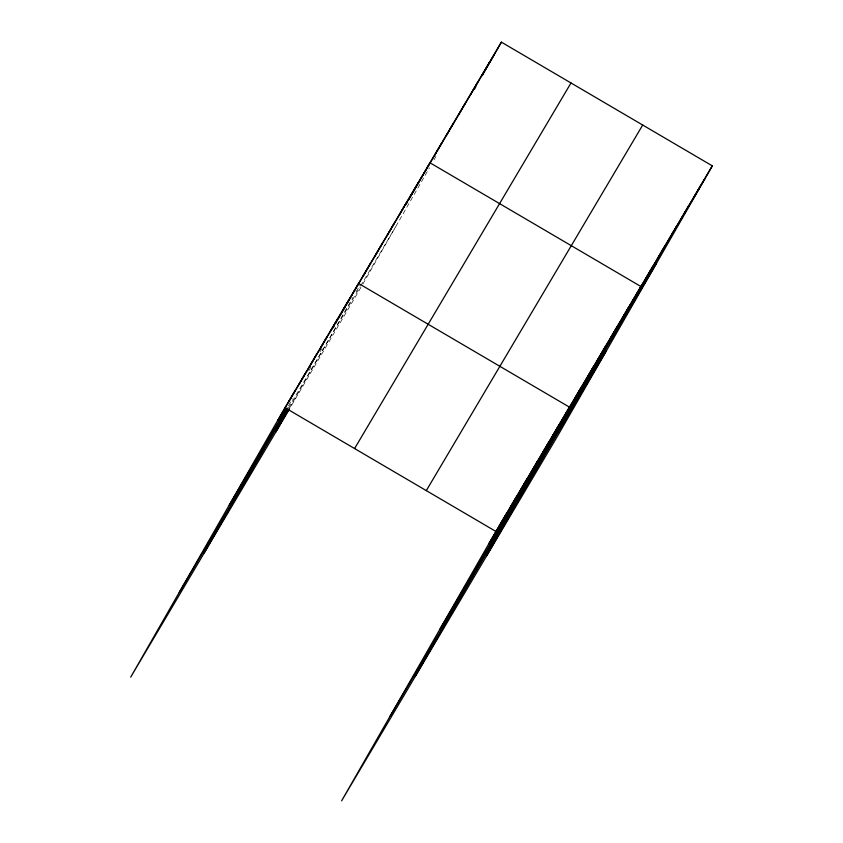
<?xml version="1.0" encoding="UTF-8"?>
<svg xmlns="http://www.w3.org/2000/svg" width="843" height="843" viewBox="0 0 843 843"><rect width="100%" height="100%" fill="white"/><g stroke="black" fill="none" stroke-linecap="round" stroke-linejoin="round"><path stroke-width="0.63" stroke-dasharray="4.21 3.16" d="M288.538 405.715L292.437 398.918M289.56 407.991L352.806 297.547M356.052 291.878L359.95 285.082M360.973 287.347L290.234 407.622M362.869 284.038L429.414 167.841M433.966 159.896L435.915 156.492M308.78 370.72L311.425 366.252M320.013 351.731L322.005 348.38M288.527 407.77L359.94 287.126M360.593 286.009L395.641 226.809"/><path stroke-width="1.26" d="M712.303 165.86L495.895 531.438L341.605 800.85L558.013 435.273L712.303 165.86L501.395 42.15L284.987 407.727L130.697 677.14L289.581 408.739M288.295 402.554L295.503 389.972M298.801 384.798L306.009 372.216M309.318 367.042L316.525 354.46M319.824 349.287L327.031 336.705M330.34 331.531L337.548 318.949M341.447 312.721L348.054 301.193M204.28 552.839L287.242 407.991M333.08 327.938L334.344 325.735M335.598 323.533L336.863 321.331M338.127 319.128L358.57 283.438L569.468 407.148L415.178 676.55M363.259 275.914L370.467 263.322M375.167 255.808L382.374 243.216M387.074 235.692L394.282 223.11M398.971 215.587L406.178 203.005M410.878 195.481L418.086 182.899M275.693 432.196L288.928 409.087M406.389 203.995L407.643 201.793M408.908 199.591L415.841 187.483M416.474 186.387L429.983 162.794L640.891 286.504L486.59 555.916M434.682 155.27L441.89 142.688M446.579 135.165L453.787 122.583M458.487 115.059L465.694 102.467M470.383 94.953L477.591 82.361M482.291 74.837L489.498 62.256M474.651 88.852L475.905 86.65M482.217 75.649L486.622 67.946M487.254 66.839L501.395 42.15M499.193 526.264L506.401 513.682M509.709 508.508L516.917 495.926M520.215 490.752L527.423 478.171M530.732 472.997L537.939 460.415M541.238 455.241L548.445 442.659M551.754 437.485L558.962 424.904M574.167 399.624L581.375 387.032M586.075 379.519L593.282 366.926M597.972 359.413L605.179 346.821M609.879 339.297L617.087 326.715M621.776 319.191L628.983 306.61M645.58 278.98L652.788 266.399M657.487 258.875L664.695 246.293M669.384 238.769L676.592 226.177M681.292 218.664L688.499 206.071M693.188 198.558L700.396 185.966M277.779 420.309L340.846 313.775M341.51 312.669L494.188 54.732M229.243 505.062L286.399 408.518M179.232 592.387L287.863 408.887M354.587 448.55L570.996 82.972M426.295 490.615L642.703 125.038M488.687 544.03L705.096 178.442M440.151 628.773L656.56 263.195M390.14 716.097L606.549 350.519M284.987 407.727L495.895 531.438"/></g></svg>
